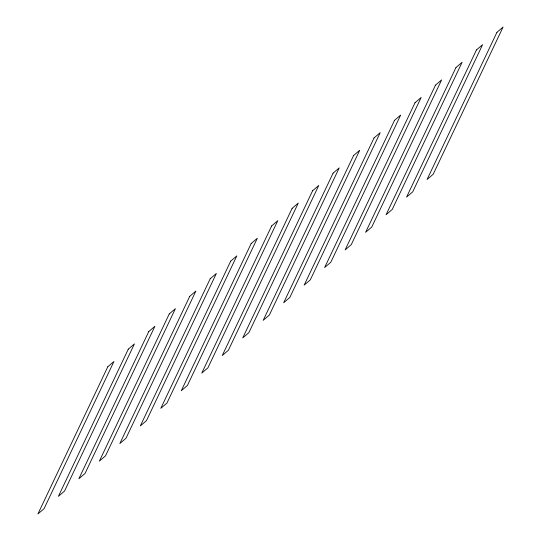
<?xml version="1.0" encoding="UTF-8"?>
<svg xmlns="http://www.w3.org/2000/svg" width="541" height="541" viewBox="0 0 541 541"><rect width="100%" height="100%" fill="white"/><g stroke="black" fill="none" stroke-linecap="round" stroke-linejoin="round"><path stroke-width="0.81" d="M107.815 366.751L37.917 513.95L44.064 508.668L113.955 361.476L107.815 366.751M128.291 349.155L58.394 496.347L64.541 491.066L134.439 343.873L128.291 349.155M148.775 331.552L78.878 478.744L85.025 473.47L154.915 326.27L148.775 331.552M169.252 313.949L99.361 461.148L105.502 455.867L175.399 308.668L169.252 313.949M189.735 296.346L119.838 443.546L125.985 438.264L195.876 291.065L189.735 296.346M210.212 278.75L140.322 425.943L146.462 420.661L216.359 273.469L210.212 278.75M230.696 261.147L160.799 408.34L166.946 403.065L236.836 255.866L230.696 261.147M251.173 243.545L181.282 390.744L187.423 385.463L257.32 238.263L251.173 243.545M271.656 225.942L201.759 373.141L207.906 367.86L277.797 220.66L271.656 225.942M292.133 208.339L222.243 355.538L228.383 350.257L298.28 203.064L292.133 208.339M312.617 190.743L242.72 337.936L248.867 332.661L318.757 185.462L312.617 190.743M333.094 173.14L263.203 320.34L269.344 315.058L339.241 167.859L333.094 173.14M353.577 155.537L283.68 302.737L289.827 297.455L359.718 150.256L353.577 155.537M374.054 137.935L304.164 285.134L310.304 279.853L380.201 132.66L374.054 137.935M394.538 120.339L324.641 267.531L330.788 262.25L400.678 115.057L394.538 120.339M415.015 102.736L345.124 249.935L351.265 244.654L421.162 97.454L415.015 102.736M435.498 85.133L365.601 232.332L371.748 227.051L441.639 79.852L435.498 85.133M455.975 67.53L386.085 214.73L392.225 209.448L462.122 62.256L455.975 67.53M476.459 49.934L406.562 197.127L412.709 191.845L482.606 44.653L476.459 49.934M496.936 32.332L427.045 179.524L433.185 174.249L503.083 27.05L496.936 32.332"/></g></svg>
